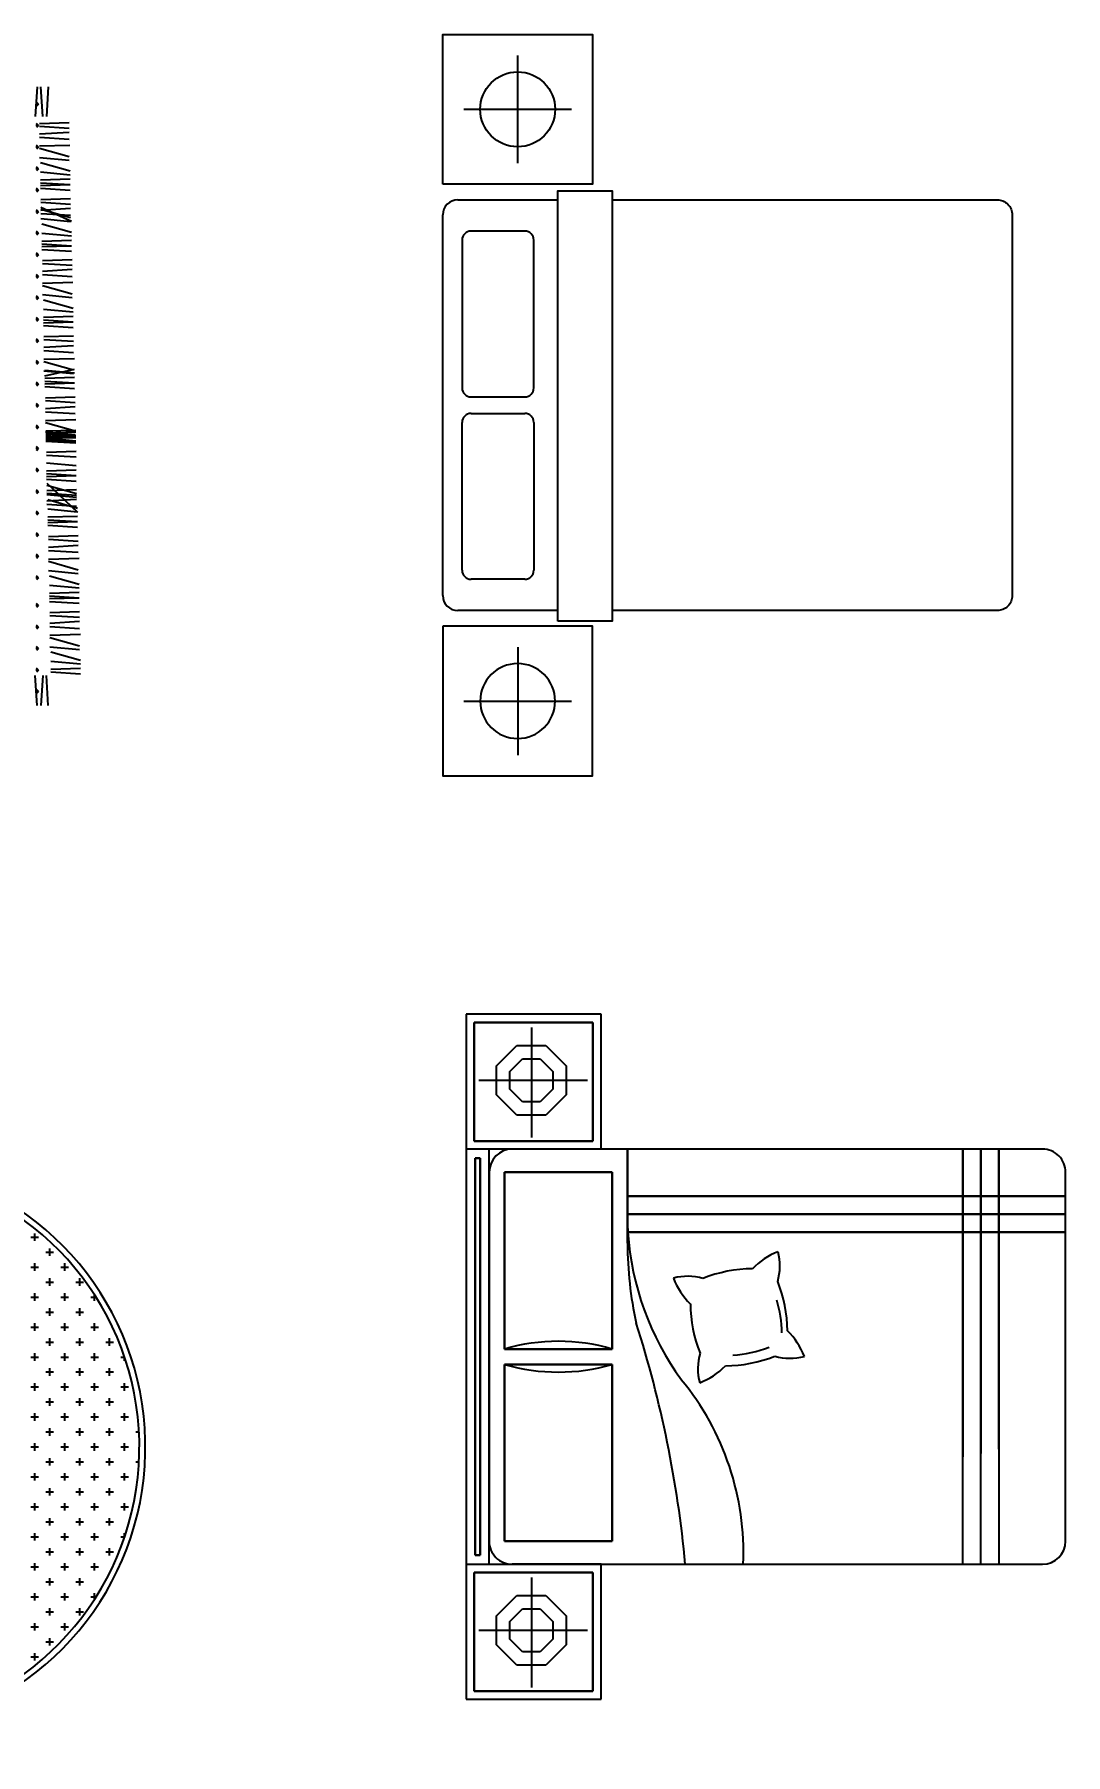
# Model space of a CAD drawing. Extents: x -42728 to 99010, y -18674 to 47645.
# Drawn here: x 5584 to 9024, y 34217 to 39956 of the extents above; entities that cross this region are included whole.
import ezdxf

# ---------------------------------------------------------------- set-up
doc = ezdxf.new("R2010")
doc.units = 0
doc.header["$LTSCALE"] = 100
doc.header["$MEASUREMENT"] = 0
doc.layers.get('0').update_dxf_attribs({"linetype": 'CONTINUOUS'})
for name, color, linetype in [('3', 4, 'CONTINUOUS'), ('HUI', 8, 'CONTINUOUS'), ('LAYER3', 4, 'CONTINUOUS'), ('图层4', 4, 'CONTINUOUS'), ('浅', 4, 'CONTINUOUS'), ('深', 5, 'CONTINUOUS')]:
    doc.layers.add(name, color=color, linetype=linetype)
doc.styles.get("Standard").update_dxf_attribs({"font": 'ISOCP'})

# ---------------------------------------------------------------- blocks, each defined once
blk = doc.blocks.new('A$C50A56F18')
at = {"layer": '浅'}
for p, q in [((450, 2000.2), (0, 2000.2)), ((0, 2000.2), (0, 1550.2)), ((1834.8, 2000.2), (450, 2000.2)), ((450, 2000.2), (450, 1268.8)), ((1834.8, 76.9), (1834.8, 2000.2)), ((2284.8, 2000.2), (1834.8, 2000.2)), ((2284.8, 1550.2), (2284.8, 2000.2)), ((2284.8, 1550.2), (2284.8, 2000.2)), ((450, 1923.3), (1834.8, 1923.3)), ((0, 1550.2), (450, 1550.2)), ((450, 1550.2), (450, 1075.6)), ((1834.8, 1550.2), (2284.8, 1550.2)), ((1834.8, 343), (1834.8, 1461.7)), ((450, 1075.6), (450, 76.9)), ((526.9, 0), (1757.8, 0))]:
    blk.add_line(p, q, dxfattribs=at)
for centre, start, end in [((526.9, 76.9), 180, 270), ((1757.8, 76.9), 270, 0), ((1757.8, 76.9), 270, 0)]:
    blk.add_arc(centre, 76.9, start, end, dxfattribs=at)
at = {"layer": '深'}
for p, q in [((423, 1973.2), (27, 1973.2)), ((27, 1973.2), (27, 1577.2)), ((423, 1973.2), (27, 1973.2)), ((27, 1973.2), (423, 1973.2)), ((27, 1973.2), (27, 1577.2)), ((27, 1577.2), (27, 1973.2)), ((229.5, 1595.7), (229.5, 1957.4)), ((423, 1577.2), (423, 1973.2)), ((423, 1577.2), (423, 1973.2)), ((423, 1973.2), (423, 1577.2)), ((1804.8, 1970.2), (480, 1970.2)), ((480, 1970.2), (1804.8, 1970.2)), ((480, 1970.2), (480, 1953.3)), ((480, 1953.3), (480, 1970.2)), ((480, 1953.3), (526.9, 1953.3)), ((526.9, 1953.3), (480, 1953.3)), ((526.9, 1953.3), (1804.8, 1953.3)), ((1804.8, 1953.3), (526.9, 1953.3)), ((1804.8, 1953.3), (1804.8, 1970.2)), ((1804.8, 1970.2), (1804.8, 1953.3)), ((2257.8, 1973.2), (1861.8, 1973.2)), ((1861.8, 1973.2), (1861.8, 1577.2)), ((2257.8, 1973.2), (1861.8, 1973.2)), ((1861.8, 1973.2), (2257.8, 1973.2)), ((1861.8, 1973.2), (1861.8, 1577.2)), ((1861.8, 1577.2), (1861.8, 1973.2)), ((2064.2, 1595.7), (2064.2, 1957.4)), ((2257.8, 1577.2), (2257.8, 1973.2)), ((2257.8, 1577.2), (2257.8, 1973.2)), ((2257.8, 1973.2), (2257.8, 1577.2)), ((113.1, 1830.8), (181.3, 1899)), ((113.1, 1830.8), (181.3, 1899)), ((113.1, 1830.8), (181.3, 1899)), ((181.3, 1899), (277.7, 1899)), ((181.3, 1899), (277.7, 1899)), ((181.3, 1899), (277.7, 1899)), ((277.7, 1899), (345.9, 1830.8)), ((277.7, 1899), (345.9, 1830.8)), ((277.7, 1899), (345.9, 1830.8)), ((1757.8, 1923.3), (526.9, 1923.3)), ((1947.8, 1830.8), (2016, 1899)), ((1947.8, 1830.8), (2016, 1899)), ((1947.8, 1830.8), (2016, 1899)), ((2016, 1899), (2112.5, 1899)), ((2016, 1899), (2112.5, 1899)), ((2016, 1899), (2112.5, 1899)), ((2112.5, 1899), (2180.6, 1830.8)), ((2112.5, 1899), (2180.6, 1830.8)), ((2112.5, 1899), (2180.6, 1830.8)), ((158.1, 1812.2), (199.9, 1854)), ((158.1, 1812.2), (199.9, 1854)), ((158.1, 1812.2), (199.9, 1854)), ((199.9, 1854), (259.1, 1854)), ((199.9, 1854), (259.1, 1854)), ((199.9, 1854), (259.1, 1854)), ((259.1, 1854), (300.9, 1812.2)), ((259.1, 1854), (300.9, 1812.2)), ((259.1, 1854), (300.9, 1812.2)), ((450, 1846.3), (450, 1550.2)), ((450, 1550.2), (450, 1846.3)), ((526.9, 1872), (526.9, 1513)), ((526.9, 1513), (526.9, 1872)), ((1116.7, 1872), (526.9, 1872)), ((526.9, 1872), (1116.7, 1872)), ((1116.7, 1872), (1116.7, 1513)), ((1116.7, 1513), (1116.7, 1872)), ((1757.8, 1872), (1168, 1872)), ((1168, 1872), (1757.8, 1872)), ((1168, 1872), (1168, 1513)), ((1168, 1513), (1168, 1872)), ((1757.8, 1513), (1757.8, 1872)), ((1757.8, 1872), (1757.8, 1513)), ((1834.8, 1461.7), (1834.8, 1846.3)), ((1992.8, 1812.2), (2034.7, 1854)), ((1992.8, 1812.2), (2034.7, 1854)), ((1992.8, 1812.2), (2034.7, 1854)), ((2034.7, 1854), (2093.8, 1854)), ((2034.7, 1854), (2093.8, 1854)), ((2034.7, 1854), (2093.8, 1854)), ((2093.8, 1854), (2135.6, 1812.2)), ((2093.8, 1854), (2135.6, 1812.2)), ((2093.8, 1854), (2135.6, 1812.2)), ((405.7, 1782.6), (38.8, 1782.6)), ((113.1, 1734.4), (113.1, 1830.8)), ((113.1, 1734.4), (113.1, 1830.8)), ((113.1, 1734.4), (113.1, 1830.8)), ((158.1, 1753), (158.1, 1812.2)), ((158.1, 1753), (158.1, 1812.2)), ((158.1, 1753), (158.1, 1812.2)), ((300.9, 1812.2), (300.9, 1753)), ((300.9, 1812.2), (300.9, 1753)), ((300.9, 1812.2), (300.9, 1753)), ((345.9, 1830.8), (345.9, 1734.4)), ((345.9, 1830.8), (345.9, 1734.4)), ((345.9, 1830.8), (345.9, 1734.4)), ((2240.4, 1782.6), (1873.6, 1782.6)), ((1947.8, 1734.4), (1947.8, 1830.8)), ((1947.8, 1734.4), (1947.8, 1830.8)), ((1947.8, 1734.4), (1947.8, 1830.8)), ((1992.8, 1753), (1992.8, 1812.2)), ((1992.8, 1753), (1992.8, 1812.2)), ((1992.8, 1753), (1992.8, 1812.2)), ((2135.6, 1812.2), (2135.6, 1753)), ((2135.6, 1812.2), (2135.6, 1753)), ((2135.6, 1812.2), (2135.6, 1753)), ((2180.6, 1830.8), (2180.6, 1734.4)), ((2180.6, 1830.8), (2180.6, 1734.4)), ((2180.6, 1830.8), (2180.6, 1734.4)), ((181.3, 1666.2), (113.1, 1734.4)), ((181.3, 1666.2), (113.1, 1734.4)), ((181.3, 1666.2), (113.1, 1734.4)), ((199.9, 1711.2), (158.1, 1753)), ((199.9, 1711.2), (158.1, 1753)), ((199.9, 1711.2), (158.1, 1753)), ((300.9, 1753), (259.1, 1711.2)), ((300.9, 1753), (259.1, 1711.2)), ((300.9, 1753), (259.1, 1711.2)), ((345.9, 1734.4), (277.7, 1666.2)), ((345.9, 1734.4), (277.7, 1666.2)), ((345.9, 1734.4), (277.7, 1666.2)), ((2016, 1666.2), (1947.8, 1734.4)), ((2016, 1666.2), (1947.8, 1734.4)), ((2016, 1666.2), (1947.8, 1734.4)), ((2034.7, 1711.2), (1992.8, 1753)), ((2034.7, 1711.2), (1992.8, 1753)), ((2034.7, 1711.2), (1992.8, 1753)), ((2135.6, 1753), (2093.8, 1711.2)), ((2135.6, 1753), (2093.8, 1711.2)), ((2135.6, 1753), (2093.8, 1711.2)), ((2180.6, 1734.4), (2112.5, 1666.2)), ((2180.6, 1734.4), (2112.5, 1666.2)), ((2180.6, 1734.4), (2112.5, 1666.2)), ((277.7, 1666.2), (181.3, 1666.2)), ((277.7, 1666.2), (181.3, 1666.2)), ((277.7, 1666.2), (181.3, 1666.2)), ((259.1, 1711.2), (199.9, 1711.2)), ((259.1, 1711.2), (199.9, 1711.2)), ((259.1, 1711.2), (199.9, 1711.2)), ((2112.5, 1666.2), (2016, 1666.2)), ((2112.5, 1666.2), (2016, 1666.2)), ((2112.5, 1666.2), (2016, 1666.2)), ((2093.8, 1711.2), (2034.7, 1711.2)), ((2093.8, 1711.2), (2034.7, 1711.2)), ((2093.8, 1711.2), (2034.7, 1711.2)), ((27, 1577.2), (423, 1577.2)), ((27, 1577.2), (423, 1577.2)), ((423, 1577.2), (27, 1577.2)), ((1861.8, 1577.2), (2257.8, 1577.2)), ((1861.8, 1577.2), (2257.8, 1577.2)), ((2257.8, 1577.2), (1861.8, 1577.2)), ((526.9, 1513), (1116.7, 1513)), ((1116.7, 1513), (526.9, 1513)), ((1168, 1513), (1757.8, 1513)), ((1757.8, 1513), (1168, 1513)), ((1520.8, 1461.7), (1834.8, 1461.7)), ((1557.8, 1460.6), (1557.8, 343)), ((1557.8, 343), (1557.8, 1460.6)), ((1557.8, 1460.6), (1557.8, 343)), ((1617.8, 1461.7), (1578.3, 1461.7)), ((1617.8, 343), (1617.8, 1461.7)), ((1617.8, 1461.7), (1617.8, 343)), ((1677.8, 1461.7), (1617.8, 1461.7)), ((1677.8, 343), (1677.8, 1461.7)), ((1677.8, 1461.7), (1677.8, 343)), ((1834.8, 1461.7), (1677.8, 1461.7)), ((1065.4, 1282.2), (1065.4, 1282.2)), ((450, 343), (1557.8, 343)), ((1557.8, 343), (808.9, 343)), ((1557.8, 343), (1834.8, 343)), ((1557.8, 343), (1617.8, 343)), ((1617.8, 343), (1557.8, 343)), ((1557.8, 283), (1557.8, 343)), ((1557.8, 343), (1557.8, 283)), ((1617.8, 343), (1677.8, 343)), ((1677.8, 343), (1617.8, 343)), ((1617.8, 343), (1617.8, 283)), ((1617.8, 283), (1617.8, 343)), ((1677.8, 343), (1834.8, 343)), ((1834.8, 343), (1677.8, 343)), ((1677.8, 343), (1677.8, 283)), ((1677.8, 283), (1677.8, 343)), ((450, 283), (1557.8, 283)), ((1557.8, 283), (819.9, 283)), ((1557.8, 283), (819.9, 283)), ((1557.8, 223), (1557.8, 283)), ((1557.8, 223), (1557.8, 283)), ((1557.8, 283), (1617.8, 283)), ((1617.8, 283), (1557.8, 283)), ((1557.8, 283), (1557.8, 223)), ((1617.8, 283), (1557.8, 283)), ((1557.8, 283), (1557.8, 223)), ((1617.8, 283), (1677.8, 283)), ((1677.8, 283), (1617.8, 283)), ((1617.8, 283), (1617.8, 223)), ((1617.8, 223), (1617.8, 283)), ((1617.8, 223), (1617.8, 283)), ((1677.8, 283), (1834.8, 283)), ((1834.8, 283), (1677.8, 283)), ((1677.8, 283), (1677.8, 223)), ((1677.8, 223), (1677.8, 283)), ((1557.8, 223), (450, 223)), ((834.5, 223), (1557.8, 223)), ((834.5, 223), (1557.8, 223)), ((1557.8, 0), (1557.8, 223)), ((1557.8, 223), (1557.8, 0)), ((1617.8, 223), (1557.8, 223)), ((1557.8, 223), (1617.8, 223)), ((1557.8, 223), (1617.8, 223)), ((1617.8, 223), (1617.8, 0)), ((1617.8, 0), (1617.8, 223)), ((1677.8, 223), (1617.8, 223)), ((1617.8, 223), (1677.8, 223)), ((1677.8, 223), (1677.8, 0)), ((1677.8, 223), (1677.8, 0)), ((1677.8, 0), (1677.8, 223)), ((1834.8, 223), (1677.8, 223)), ((1834.8, 223), (1677.8, 223)), ((1677.8, 223), (1834.8, 223))]:
    blk.add_line(p, q, dxfattribs=at)
for centre, radius, start, end in [((526.9, 1846.3), 76.9, 90, 180), ((526.9, 1846.3), 76.9, 90, 180), ((1757.8, 1846.3), 76.9, 360, 90), ((1757.8, 1846.3), 76.9, 360, 90), ((1732.2, 1692.5), 641.1, 163.7398, 196.2602), ((1732.2, 1692.5), 641.1, 163.7398, 196.2602), ((552.6, 1692.5), 641.1, 343.7398, 16.2602), ((552.6, 1692.5), 641.1, 343.7398, 16.2602), ((1620.1, 519.9), 942.7, 93.78928, 126.0403), ((1620.1, 519.9), 942.7, 93.78928, 126.04031), ((1520.4, 230.7), 1231, 89.98346, 102.46675), ((1620.1, 519.9), 942.7, 92.5398, 93.78928), ((92.3, 5082.4), 3830.3, 275.35888, 287.66654), ((488.5, 1981), 906.2, 267.56726, 309.54609), ((488.5, 1981), 906.2, 267.56726, 309.54609), ((1491.3, 1084.7), 240.4, 111.21146, 135.84483), ((1491.3, 1084.7), 240.4, 111.21146, 135.84483), ((1491.3, 1084.7), 240.4, 111.21146, 135.84483), ((1224.6, 1261.1), 186, 344.03175, 14.83432), ((1224.6, 1261.1), 186, 344.03175, 14.83432), ((1224.6, 1261.1), 186, 344.03175, 14.83432), ((1102.9, 1041), 186, 74.03175, 104.83432), ((1102.9, 1041), 186, 74.03175, 104.83432), ((1102.9, 1041), 186, 74.03175, 104.83432), ((1279.4, 1307.7), 240.4, 201.21146, 225.84483), ((1279.4, 1307.7), 240.4, 201.21146, 225.84483), ((1279.4, 1307.7), 240.4, 201.21146, 225.84483), ((1322.4, 798.5), 453.6, 90.43854, 111.77824), ((1322.4, 798.5), 453.6, 90.43854, 111.77824), ((1322.4, 798.5), 453.6, 90.43854, 111.77824), ((982.2, 1041.7), 453.6, 0.43854, 21.77824), ((982.2, 1041.7), 453.6, 0.43854, 21.77824), ((982.2, 1041.7), 453.6, 0.43854, 21.77824), ((1565.5, 1138.7), 453.6, 180.43854, 201.77824), ((1565.5, 1138.7), 453.6, 180.43854, 201.77824), ((1565.5, 1138.7), 453.6, 180.43854, 201.77824), ((1584.9, 1145.5), 439.2, 184.54964, 200.80836), ((1268.3, 872.7), 240.4, 21.21146, 45.84483), ((1268.3, 872.7), 240.4, 21.21146, 45.84483), ((1268.3, 872.7), 240.4, 21.21146, 45.84483), ((1323.1, 919.3), 186, 164.03175, 194.83432), ((1323.1, 919.3), 186, 164.03175, 194.83432), ((1323.1, 919.3), 186, 164.03175, 194.83432), ((1056.4, 1095.7), 240.4, 291.21146, 315.84483), ((1056.4, 1095.7), 240.4, 291.21146, 315.84483), ((1056.4, 1095.7), 240.4, 291.21146, 315.84483), ((1209.1, 1385.4), 439.2, 271.6564, 286.16629), ((1225.3, 1381.9), 453.6, 270.43854, 291.77824), ((1225.3, 1381.9), 453.6, 270.43854, 291.77824), ((1225.3, 1381.9), 453.6, 270.43854, 291.77824), ((1444.8, 1139.4), 186, 254.03175, 284.83432), ((1444.8, 1139.4), 186, 254.03175, 284.83432), ((1444.8, 1139.4), 186, 254.03175, 284.83432)]:
    blk.add_arc(centre, radius, start, end, dxfattribs=at)
blk = doc.blocks.new('A$C03053294')
at = {"layer": '浅', "color": 4, "rotation": 180}
blk.add_blockref('A$C50A56F18', (2284.8, 2000.2), dxfattribs=at)
blk = doc.blocks.new('A$C3BAC6D01')
at = {"layer": '图层4'}
h = blk.add_hatch(dxfattribs=at)
h.set_pattern_fill('CROSS', color=256, scale=200, angle=-180, style=0)
h.set_pattern_definition([(180, (-102130.89, -54215.376), (-50, 50), [25, -75]), (90, (-102143.39, -54227.876), (50, 50), [25, -75])])
h.paths.add_polyline_path([(1938.2, 2000.2, -0.414214), (2014.4, 1924), (2014.4, 919.4, 1.585589), (715.5, 2000.2)])
at = {"layer": '图层4', "linetype": 'ByBlock'}
for p, q in [((590.6, 2000.2), (1938.2, 2000.2)), ((514.4, 152.4), (514.4, 1924)), ((2014.4, 1924), (2014.4, 152.4)), ((2013.6, 76.2), (513.6, 76.2)), ((513.6, 76.2), (513.6, 0)), ((2013.6, 76.2), (2013.6, 0)), ((2013.6, 0), (513.6, 0))]:
    blk.add_line(p, q, dxfattribs=at)
at = {"layer": '图层4'}
for p, q in [((1355.1, 736.6), (514.4, 736.6)), ((878.7, 533.4), (514.4, 533.4)), ((590.6, 482.6), (590.6, 127)), ((1228.1, 482.6), (590.6, 482.6)), ((1228.1, 127), (1228.1, 482.6)), ((1938.2, 482.6), (1278.9, 482.6)), ((1278.9, 482.6), (1278.9, 127)), ((1938.2, 127), (1938.2, 482.6)), ((216, 429.8), (216, 110.2)), ((2312.8, 429.8), (2312.8, 110.2)), ((56.2, 270), (375.8, 270)), ((2472.6, 270), (2153, 270)), ((589.8, 127), (1227.3, 127)), ((1278.1, 127), (1937.4, 127))]:
    blk.add_line(p, q, dxfattribs=at)
at = {"layer": '图层4', "linetype": 'ByBlock'}
for points in [[(486, 486), (0, 486), (0, 0), (486, 0)], [(2042.8, 486), (2528.8, 486), (2528.8, 0), (2042.8, 0)]]:
    blk.add_lwpolyline(points, close=True, dxfattribs=at)
at = {"layer": '图层4'}
for centre, radius in [((216, 270), 114.8), ((2312.8, 270), 114.8), ((216, 270), 69.8), ((2312.8, 270), 69.8)]:
    blk.add_circle(centre, radius, dxfattribs=at)
for centre, radius, start, end in [((1623, 1769.9), 956.2, 294.16383, 166.06276), ((1623, 1769.9), 936.2, 294.71416, 165.75882), ((1970.5, -184.8), 1101.5, 87.71336, 125.56888), ((858.2, 1243.3), 710.9, 273.10857, 311.54504), ((2399.8, -3769.2), 4510.2, 94.89998, 106.18893), ((879.1, 1752.7), 1219.3, 269.98136, 282.46674), ((-19, 304.8), 635, 343.7398, 16.2602), ((1837.7, 304.8), 635, 163.73979, 196.26021), ((669.3, 304.8), 635, 343.7398, 16.2602), ((2547.8, 304.8), 635, 163.73979, 196.26021)]:
    blk.add_arc(centre, radius, start, end, dxfattribs=at)
at = {"layer": '图层4', "linetype": 'ByBlock'}
for centre, start, end in [((590.6, 1924), 90, 180), ((1938.2, 1924), 0, 90), ((590.6, 152.4), 180, 270), ((1938.2, 152.4), 270, 0)]:
    blk.add_arc(centre, 76.2, start, end, dxfattribs=at)
at = {"layer": '图层4', "extrusion": (0, 0, -1), "insert": (916.5, 1577.7), "char_height": 104, "attachment_point": 5, "text_direction": (0, 1, 0)}
blk.add_mtext('1500X2000', dxfattribs=at)
blk = doc.blocks.new('A$C5C7A6314')
at = {"layer": 'HUI'}
for p, q in [((304.2, 2442.3), (310.4, 2343.2)), ((322.8, 2442.3), (319.7, 2343.2)), ((347.7, 2343.2), (338.4, 2442.3)), ((378.7, 2343.2), (350.8, 2442.3)), ((395.9, 2339.7), (386.6, 2438.8)), ((426.9, 2339.7), (399, 2438.8)), ((434, 2339.7), (437.1, 2441.9)), ((455.7, 2438.8), (461.9, 2339.7)), ((474.4, 2339.7), (480.6, 2438.8)), ((493, 2438.8), (499.2, 2339.7)), ((511.6, 2438.8), (508.5, 2339.7)), ((539.5, 2437.3), (545.7, 2338.2)), ((558.1, 2437.3), (555, 2338.2)), ((558.1, 2437.3), (564.3, 2338.2)), ((576.7, 2437.3), (573.6, 2338.2)), ((601.6, 2338.2), (592.2, 2437.3)), ((632.6, 2338.2), (604.7, 2437.3)), ((649.7, 2334.6), (640.4, 2433.8)), ((680.8, 2334.6), (652.8, 2433.8)), ((687.9, 2334.6), (691, 2436.9)), ((709.6, 2433.8), (715.8, 2334.6)), ((728.2, 2334.6), (734.4, 2433.8)), ((746.9, 2433.8), (753.1, 2334.6)), ((765.5, 2433.8), (762.4, 2334.6)), ((793.4, 2432.3), (799.6, 2333.2)), ((812, 2432.3), (808.9, 2333.2)), ((812, 2432.3), (818.2, 2333.2)), ((830.6, 2432.3), (827.5, 2333.2)), ((941.8, 2329.6), (844.9, 2431.9)), ((855.4, 2333.2), (846.1, 2432.3)), ((886.5, 2333.2), (858.5, 2432.3)), ((863.5, 2428.8), (869.7, 2329.6)), ((882.1, 2329.6), (888.3, 2428.8)), ((903.6, 2329.6), (894.3, 2428.8)), ((900.7, 2428.8), (906.9, 2329.6)), ((934.7, 2329.6), (906.7, 2428.8)), ((919.4, 2428.8), (916.2, 2329.6)), ((947.2, 2427.3), (953.4, 2328.2)), ((965.9, 2427.3), (962.8, 2328.2)), ((965.9, 2427.3), (972.1, 2328.2)), ((984.5, 2427.3), (981.4, 2328.2)), ((1009.3, 2328.2), (1000, 2427.3)), ((1027.9, 2427.3), (1034.1, 2328.2)), ((1046.5, 2427.3), (1043.4, 2328.2)), ((1074.4, 2425.8), (1080.6, 2326.7)), ((1086.5, 2326.7), (1077.2, 2425.8)), ((1092.4, 2326.7), (1083.1, 2425.8)), ((1093.1, 2425.8), (1090, 2326.7)), ((1093.1, 2425.8), (1099.3, 2326.7)), ((1098.9, 2425.8), (1095.8, 2326.7)), ((1098.9, 2425.8), (1105.1, 2326.7)), ((1112.5, 2324.6), (1103.2, 2423.7)), ((1111.7, 2425.8), (1108.6, 2326.7)), ((1117.5, 2425.8), (1114.4, 2326.7)), ((1143.5, 2324.6), (1115.6, 2423.7)), ((1150.6, 2324.6), (1153.7, 2426.8)), ((1172.4, 2423.7), (1178.6, 2324.6)), ((1191, 2324.6), (1197.2, 2423.7)), ((1209.6, 2423.7), (1215.8, 2324.6)), ((1228.2, 2423.7), (1225.1, 2324.6)), ((1256.1, 2422.3), (1262.3, 2323.2)), ((1274.7, 2422.3), (1271.6, 2323.2)), ((1274.7, 2422.3), (1280.9, 2323.2)), ((1293.4, 2422.3), (1290.3, 2323.2)), ((1299.2, 2323.2), (1321.3, 2422.3)), ((1316.4, 2319.6), (1307.1, 2418.7)), ((1318.2, 2323.2), (1308.9, 2422.3)), ((1347.4, 2319.6), (1319.5, 2418.7)), ((1354.5, 2319.6), (1357.6, 2421.8)), ((1376.2, 2418.7), (1382.5, 2319.6)), ((1394.9, 2319.6), (1401.1, 2418.7)), ((1413.5, 2418.7), (1419.7, 2319.6)), ((1432.1, 2418.7), (1429, 2319.6)), ((1460, 2417.3), (1466.2, 2318.2)), ((1478.6, 2417.3), (1475.5, 2318.2)), ((1478.6, 2417.3), (1484.8, 2318.2)), ((1497.2, 2417.3), (1494.1, 2318.2)), ((1522.1, 2318.2), (1512.8, 2417.3)), ((1553.1, 2318.2), (1525.2, 2417.3)), ((1570.3, 2314.6), (1560.9, 2413.7)), ((1601.3, 2314.6), (1573.4, 2413.7)), ((1608.4, 2314.6), (1611.5, 2416.8)), ((1630.1, 2413.7), (1636.3, 2314.6)), ((1648.7, 2314.6), (1654.9, 2413.7)), ((1667.4, 2413.7), (1673.6, 2314.6)), ((1686, 2413.7), (1682.9, 2314.6)), ((1713.9, 2412.3), (1720.1, 2313.1)), ((1732.5, 2412.3), (1729.4, 2313.1)), ((1732.5, 2412.3), (1738.7, 2313.1)), ((1751.1, 2412.3), (1748, 2313.1)), ((1775.9, 2313.1), (1766.6, 2412.3)), ((1807, 2313.1), (1779, 2412.3)), ((1862.3, 2309.6), (1815.4, 2411.8)), ((1824.1, 2309.6), (1814.8, 2408.7)), ((1855.2, 2309.6), (1827.2, 2408.7)), ((1834, 2408.7), (1840.2, 2309.6)), ((1852.6, 2309.6), (1858.8, 2408.7)), ((1871.2, 2408.7), (1877.4, 2309.6)), ((1889.9, 2408.7), (1886.8, 2309.6)), ((1917.7, 2407.3), (1924, 2308.1)), ((1936.4, 2407.3), (1933.3, 2308.1)), ((1936.4, 2407.3), (1942.6, 2308.1)), ((1955, 2407.3), (1951.9, 2308.1)), ((1979.8, 2308.1), (1970.5, 2407.3)), ((2010.9, 2308.1), (1982.9, 2407.3)), ((2028, 2304.6), (2018.7, 2403.7)), ((2059, 2304.6), (2031.1, 2403.7)), ((2066.2, 2304.6), (2069.3, 2406.8)), ((2087.9, 2403.7), (2094.1, 2304.6)), ((2106.5, 2304.6), (2112.7, 2403.7)), ((2125.1, 2403.7), (2131.3, 2304.6)), ((2143.7, 2403.7), (2140.6, 2304.6)), ((200.1, 2334.4), (299.2, 2328.2)), ((299.2, 2315.8), (200.1, 2309.6)), ((200.1, 2297.2), (299.2, 2291)), ((246, 2301.8), (239.2, 2295.1)), ((246, 2301.8), (246, 2292.3)), ((246, 2301.8), (252.7, 2295.1)), ((317.8, 2301.8), (311.1, 2295.1)), ((317.8, 2301.8), (317.8, 2292.3)), ((317.8, 2301.8), (324.5, 2295.1)), ((389.6, 2301.8), (382.9, 2295.1)), ((389.6, 2301.8), (396.4, 2295.1)), ((389.7, 2301.8), (389.7, 2292.3)), ((461.5, 2301.8), (454.7, 2295.1)), ((461.5, 2301.8), (461.5, 2292.3)), ((461.5, 2301.8), (468.2, 2295.1)), ((533.3, 2301.8), (526.6, 2295.1)), ((533.3, 2301.8), (533.3, 2292.3)), ((533.3, 2301.8), (540.1, 2295.1)), ((625.5, 2301.8), (618.8, 2295.1)), ((625.5, 2301.8), (632.2, 2295.1)), ((625.5, 2301.8), (625.5, 2292.3)), ((697.3, 2301.8), (690.6, 2295.1)), ((697.3, 2301.8), (704.1, 2295.1)), ((697.3, 2301.8), (697.3, 2292.3)), ((769.2, 2301.8), (762.4, 2295.1)), ((769.2, 2301.8), (775.9, 2295.1)), ((769.2, 2301.8), (769.2, 2292.3)), ((841, 2301.8), (834.3, 2295.1)), ((841, 2301.8), (847.7, 2295.1)), ((841, 2301.8), (841, 2292.3)), ((912.9, 2301.8), (906.1, 2295.1)), ((912.9, 2301.8), (919.6, 2295.1)), ((912.9, 2301.8), (912.9, 2292.3)), ((984.7, 2301.8), (978, 2295.1)), ((984.7, 2301.8), (991.4, 2295.1)), ((984.7, 2301.8), (984.7, 2292.3)), ((1056.5, 2301.8), (1049.8, 2295.1)), ((1056.5, 2301.8), (1063.3, 2295.1)), ((1056.6, 2301.8), (1056.6, 2292.3)), ((1128.4, 2301.8), (1121.6, 2295.1)), ((1128.4, 2301.8), (1135.1, 2295.1)), ((1128.4, 2301.8), (1128.4, 2292.3)), ((1200.2, 2301.8), (1193.5, 2295.1)), ((1200.2, 2301.8), (1207, 2295.1)), ((1200.2, 2301.8), (1200.2, 2292.3)), ((1272.1, 2301.8), (1265.3, 2295.1)), ((1272.1, 2301.8), (1278.8, 2295.1)), ((1272.1, 2301.8), (1272.1, 2292.3)), ((1343.9, 2301.8), (1337.2, 2295.1)), ((1343.9, 2301.8), (1350.6, 2295.1)), ((1343.9, 2301.8), (1343.9, 2292.3)), ((1415.7, 2301.8), (1409, 2295.1)), ((1415.7, 2301.8), (1422.5, 2295.1)), ((1415.8, 2301.8), (1415.8, 2292.3)), ((1487.6, 2301.8), (1480.9, 2295.1)), ((1487.6, 2301.8), (1494.3, 2295.1)), ((1487.6, 2301.8), (1487.6, 2292.3)), ((1559.4, 2301.8), (1552.7, 2295.1)), ((1559.4, 2301.8), (1566.2, 2295.1)), ((1559.5, 2301.8), (1559.5, 2292.3)), ((1631.3, 2301.8), (1624.5, 2295.1)), ((1631.3, 2301.8), (1638, 2295.1)), ((1631.3, 2301.8), (1631.3, 2292.3)), ((1703.1, 2301.8), (1696.4, 2295.1)), ((1703.1, 2301.8), (1709.9, 2295.1)), ((1703.1, 2301.8), (1703.1, 2292.3)), ((1775, 2301.8), (1768.2, 2295.1)), ((1775, 2301.8), (1781.7, 2295.1)), ((1775, 2301.8), (1775, 2292.3)), ((1846.8, 2301.8), (1840.1, 2295.1)), ((1846.8, 2301.8), (1853.5, 2295.1)), ((1846.8, 2301.8), (1846.8, 2292.3)), ((1918.6, 2301.8), (1911.9, 2295.1)), ((1918.6, 2301.8), (1925.4, 2295.1)), ((1918.7, 2301.8), (1918.7, 2292.3)), ((1990.5, 2301.8), (1983.8, 2295.1)), ((1990.5, 2301.8), (1997.2, 2295.1)), ((1990.5, 2301.8), (1990.5, 2292.3)), ((2062.3, 2301.8), (2055.6, 2295.1)), ((2062.3, 2301.8), (2069.1, 2295.1)), ((2062.3, 2301.8), (2062.3, 2292.3)), ((2134.2, 2301.8), (2127.4, 2295.1)), ((2134.2, 2301.8), (2140.9, 2295.1)), ((2134.2, 2301.8), (2134.2, 2292.3)), ((2263.2, 2334.4), (2164.1, 2328.2)), ((2164.1, 2315.8), (2263.2, 2309.6)), ((2263.2, 2297.2), (2164.1, 2291)), ((2206, 2301.8), (2199.3, 2295.1)), ((2206, 2301.8), (2212.7, 2295.1)), ((2206, 2301.8), (2206, 2292.3))]:
    blk.add_line(p, q, dxfattribs=at)
blk = doc.blocks.new('A$C70F3788A')
at = {"layer": 'LAYER3', "xscale": -1, "rotation": 270}
blk.add_blockref('A$C5C7A6314', (0, 0), dxfattribs=at)
blk = doc.blocks.new('LAMP')
at = {"layer": '3'}
for p, q in [((0, -180), (0, 180)), ((-180, 0), (180, 0))]:
    blk.add_line(p, q, dxfattribs=at)
blk.add_circle((0, 0), 125, dxfattribs=at)
blk = doc.blocks.new('HT001')
at = {"layer": '3'}
for p, q in [((0, -635), (0, 635)), ((50, 685), (384.2, 685)), ((273.9, 580.7), (94.4, 580.7)), ((64.4, 550.7), (64.4, 57.5)), ((303.9, 57.5), (303.9, 550.7)), ((94.4, 27.5), (273.9, 27.5)), ((94.4, -27.5), (273.9, -27.5)), ((64.4, -550.7), (64.4, -57.5)), ((303.9, -57.5), (303.9, -550.7)), ((273.9, -580.7), (94.4, -580.7)), ((384.2, -685), (50, -685))]:
    blk.add_line(p, q, dxfattribs=at)
for points in [[(0, 737), (0, 1237), (500, 1237), (500, 737)], [(384.2, -720.2), (384.2, 715.5), (565.1, 715.5), (565.1, -720.2)], [(0, -737), (0, -1237), (500, -1237), (500, -737)]]:
    blk.add_lwpolyline(points, close=True, dxfattribs=at)
blk.add_lwpolyline([(565.1, 685), (1850, 685, -0.414214), (1900, 635), (1900, -635, -0.414214), (1850, -685), (565.1, -685)], format="xyb", dxfattribs=at)
for centre, radius, start, end in [((50, 635), 50, 90, 180), ((94.4, 550.7), 30, 90, 180), ((273.9, 550.7), 30, 0, 90), ((94.4, 57.5), 30, 180, 270), ((273.9, 57.5), 30, 270, 0), ((94.4, -57.5), 30, 90, 180), ((273.9, -57.5), 30, 0, 90), ((94.4, -550.7), 30, 180, 270), ((273.9, -550.7), 30, 270, 0), ((50, -635), 50, 180, 270)]:
    blk.add_arc(centre, radius, start, end, dxfattribs=at)
blk.add_blockref('LAMP', (250, 987), dxfattribs=at)
at = {"layer": '3', "xscale": -1, "rotation": 180}
blk.add_blockref('LAMP', (250, -987), dxfattribs=at)

msp = doc.modelspace()

# ---------------------------------------------------------------- block references
for name, p in [('A$C70F3788A', (3295.56083, 37517.18985)), ('HT001', (6946.13524, 38718.69603))]:
    msp.add_blockref(name, p)
at = {"rotation": 270}
for name, p in [('A$C3BAC6D01', (3227.83883, 36866.04035)), ('A$C03053294', (7024.15354, 36686.81722))]:
    msp.add_blockref(name, p, dxfattribs=at)

doc.saveas('drawing.dxf')
